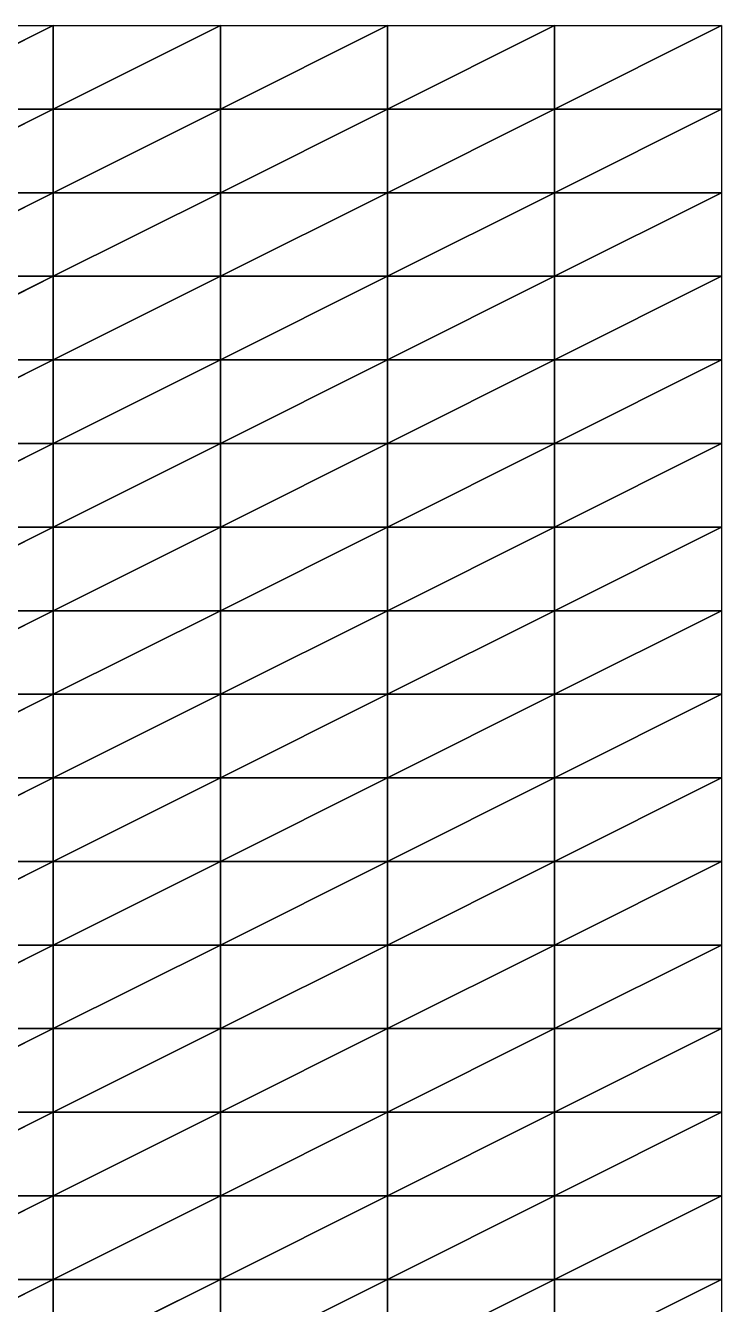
# Model space of a CAD drawing. Header units: metres. Extents: x -2000 to 14750, y -2250 to 1500.
# Drawn here: x 13708 to 14750, y -413 to 1500 of the extents above; entities that cross this region are included whole.
import ezdxf

# ---------------------------------------------------------------- set-up
doc = ezdxf.new("R2010")
doc.units = ezdxf.units.M

msp = doc.modelspace()

# ---------------------------------------------------------------- linework, layer by layer
for p, q in [((13750, 1500, -6498.782), (13500, 1375, -6507.4937)), ((13500, 1500, -6504.074), (13750, 1500, -6498.782)), ((13500, 1375, -6507.4937), (13750, 1500, -6498.782)), ((14000, 1500, -6498.288), (13750, 1375, -6491.1743)), ((13750, 1375, -6491.1743), (13750, 1500, -6498.782)), ((13750, 1500, -6498.782), (14000, 1500, -6498.288)), ((13750, 1375, -6491.1743), (14000, 1500, -6498.288)), ((13750, 1500, -6498.782), (13750, 1375, -6491.1743)), ((14250, 1500, -6501.529), (14000, 1375, -6506.8022)), ((14000, 1375, -6506.8022), (14000, 1500, -6498.288)), ((14000, 1500, -6498.288), (14250, 1500, -6501.529)), ((14000, 1375, -6506.8022), (14250, 1500, -6501.529)), ((14000, 1500, -6498.288), (14000, 1375, -6506.8022)), ((14500, 1500, -6433.5786), (14250, 1375, -6496.283)), ((14250, 1375, -6496.283), (14250, 1500, -6501.529)), ((14250, 1500, -6501.529), (14500, 1500, -6433.5786)), ((14250, 1375, -6496.283), (14500, 1500, -6433.5786)), ((14250, 1500, -6501.529), (14250, 1375, -6496.283)), ((14750, 1500, -6456.1187), (14500, 1375, -6423.1553)), ((14500, 1375, -6423.1553), (14500, 1500, -6433.5786)), ((14500, 1500, -6433.5786), (14750, 1500, -6456.1187)), ((14500, 1375, -6423.1553), (14750, 1500, -6456.1187)), ((14500, 1500, -6433.5786), (14500, 1375, -6423.1553)), ((14750, 1500, -6456.1187), (14750, 1375, -6472.1084)), ((13750, 1375, -6491.1743), (13500, 1375, -6507.4937)), ((13750, 1375, -6491.1743), (13500, 1250, -6512.1123)), ((13500, 1375, -6507.4937), (13750, 1375, -6491.1743)), ((13500, 1250, -6512.1123), (13750, 1375, -6491.1743)), ((14000, 1375, -6506.8022), (13750, 1375, -6491.1743)), ((14000, 1375, -6506.8022), (13750, 1250, -6487.187)), ((13750, 1250, -6487.187), (13750, 1375, -6491.1743)), ((13750, 1375, -6491.1743), (14000, 1375, -6506.8022)), ((13750, 1250, -6487.187), (14000, 1375, -6506.8022)), ((13750, 1375, -6491.1743), (13750, 1250, -6487.187)), ((14250, 1375, -6496.283), (14000, 1375, -6506.8022)), ((14250, 1375, -6496.283), (14000, 1250, -6516.9004)), ((14000, 1250, -6516.9004), (14000, 1375, -6506.8022)), ((14000, 1375, -6506.8022), (14250, 1375, -6496.283)), ((14000, 1250, -6516.9004), (14250, 1375, -6496.283)), ((14000, 1375, -6506.8022), (14000, 1250, -6516.9004)), ((14500, 1375, -6423.1553), (14250, 1375, -6496.283)), ((14500, 1375, -6423.1553), (14250, 1250, -6490.2495)), ((14250, 1250, -6490.2495), (14250, 1375, -6496.283)), ((14250, 1375, -6496.283), (14500, 1375, -6423.1553)), ((14250, 1250, -6490.2495), (14500, 1375, -6423.1553)), ((14250, 1375, -6496.283), (14250, 1250, -6490.2495)), ((14750, 1375, -6472.1084), (14500, 1375, -6423.1553)), ((14750, 1375, -6472.1084), (14500, 1250, -6419.2734)), ((14500, 1250, -6419.2734), (14500, 1375, -6423.1553)), ((14500, 1375, -6423.1553), (14750, 1375, -6472.1084)), ((14500, 1250, -6419.2734), (14750, 1375, -6472.1084)), ((14500, 1375, -6423.1553), (14500, 1250, -6419.2734)), ((14750, 1375, -6472.1084), (14750, 1250, -6488.6885)), ((13750, 1250, -6487.187), (13500, 1250, -6512.1123)), ((13750, 1250, -6487.187), (13500, 1125, -6510.144)), ((13500, 1250, -6512.1123), (13750, 1250, -6487.187)), ((13500, 1125, -6510.144), (13750, 1250, -6487.187)), ((14000, 1250, -6516.9004), (13750, 1250, -6487.187)), ((14000, 1250, -6516.9004), (13750, 1125, -6493.834)), ((13750, 1125, -6493.834), (13750, 1250, -6487.187)), ((13750, 1250, -6487.187), (14000, 1250, -6516.9004)), ((13750, 1125, -6493.834), (14000, 1250, -6516.9004)), ((13750, 1250, -6487.187), (13750, 1125, -6493.834)), ((14250, 1250, -6490.2495), (14000, 1250, -6516.9004)), ((14250, 1250, -6490.2495), (14000, 1125, -6517.885)), ((14000, 1125, -6517.885), (14000, 1250, -6516.9004)), ((14000, 1250, -6516.9004), (14250, 1250, -6490.2495)), ((14000, 1125, -6517.885), (14250, 1250, -6490.2495)), ((14000, 1250, -6516.9004), (14000, 1125, -6517.885)), ((14500, 1250, -6419.2734), (14250, 1250, -6490.2495)), ((14500, 1250, -6419.2734), (14250, 1125, -6483.31)), ((14250, 1125, -6483.31), (14250, 1250, -6490.2495)), ((14250, 1250, -6490.2495), (14500, 1250, -6419.2734)), ((14250, 1125, -6483.31), (14500, 1250, -6419.2734)), ((14250, 1250, -6490.2495), (14250, 1125, -6483.31)), ((14750, 1250, -6488.6885), (14500, 1250, -6419.2734)), ((14750, 1250, -6488.6885), (14500, 1125, -6429.001)), ((14500, 1125, -6429.001), (14500, 1250, -6419.2734)), ((14500, 1250, -6419.2734), (14750, 1250, -6488.6885)), ((14500, 1125, -6429.001), (14750, 1250, -6488.6885)), ((14500, 1250, -6419.2734), (14500, 1125, -6429.001)), ((14750, 1250, -6488.6885), (14750, 1125, -6498.128)), ((13750, 1125, -6493.834), (13500, 1125, -6510.144)), ((13750, 1125, -6493.834), (13500, 1000, -6501.126)), ((13500, 1125, -6510.144), (13750, 1125, -6493.834)), ((13500, 1000, -6501.126), (13750, 1125, -6493.834)), ((14000, 1125, -6517.885), (13750, 1125, -6493.834)), ((14000, 1125, -6517.885), (13750, 1000, -6500.137)), ((13750, 1000, -6500.137), (13750, 1125, -6493.834)), ((13750, 1125, -6493.834), (14000, 1125, -6517.885)), ((13750, 1000, -6500.137), (14000, 1125, -6517.885)), ((13750, 1125, -6493.834), (13750, 1000, -6500.137)), ((14250, 1125, -6483.31), (14000, 1125, -6517.885)), ((14250, 1125, -6483.31), (14000, 1000, -6515.701)), ((14000, 1000, -6515.701), (14000, 1125, -6517.885)), ((14000, 1125, -6517.885), (14250, 1125, -6483.31)), ((14000, 1000, -6515.701), (14250, 1125, -6483.31)), ((14000, 1125, -6517.885), (14000, 1000, -6515.701)), ((14500, 1125, -6429.001), (14250, 1125, -6483.31)), ((14500, 1125, -6429.001), (14250, 1000, -6483.8135)), ((14250, 1000, -6483.8135), (14250, 1125, -6483.31)), ((14250, 1125, -6483.31), (14500, 1125, -6429.001)), ((14250, 1000, -6483.8135), (14500, 1125, -6429.001)), ((14250, 1125, -6483.31), (14250, 1000, -6483.8135)), ((14750, 1125, -6498.128), (14500, 1125, -6429.001)), ((14750, 1125, -6498.128), (14500, 1000, -6451.6875)), ((14500, 1000, -6451.6875), (14500, 1125, -6429.001)), ((14500, 1125, -6429.001), (14750, 1125, -6498.128)), ((14500, 1000, -6451.6875), (14750, 1125, -6498.128)), ((14500, 1125, -6429.001), (14500, 1000, -6451.6875)), ((14750, 1125, -6498.128), (14750, 1000, -6513.193)), ((13750, 1000, -6500.137), (13500, 1000, -6501.126)), ((13750, 1000, -6500.137), (13500, 875, -6492.2407)), ((13500, 1000, -6501.126), (13750, 1000, -6500.137)), ((13500, 875, -6492.2407), (13750, 1000, -6500.137)), ((14000, 1000, -6515.701), (13750, 1000, -6500.137)), ((14000, 1000, -6515.701), (13750, 875, -6501.1123)), ((13750, 875, -6501.1123), (13750, 1000, -6500.137)), ((13750, 1000, -6500.137), (14000, 1000, -6515.701)), ((13750, 875, -6501.1123), (14000, 1000, -6515.701)), ((13750, 1000, -6500.137), (13750, 875, -6501.1123)), ((14250, 1000, -6483.8135), (14000, 1000, -6515.701)), ((14250, 1000, -6483.8135), (14000, 875, -6503.2134)), ((14000, 875, -6503.2134), (14000, 1000, -6515.701)), ((14000, 1000, -6515.701), (14250, 1000, -6483.8135)), ((14000, 875, -6503.2134), (14250, 1000, -6483.8135)), ((14000, 1000, -6515.701), (14000, 875, -6503.2134)), ((14500, 1000, -6451.6875), (14250, 1000, -6483.8135)), ((14500, 1000, -6451.6875), (14250, 875, -6490.492)), ((14250, 875, -6490.492), (14250, 1000, -6483.8135)), ((14250, 1000, -6483.8135), (14500, 1000, -6451.6875)), ((14250, 875, -6490.492), (14500, 1000, -6451.6875)), ((14250, 1000, -6483.8135), (14250, 875, -6490.492)), ((14750, 1000, -6513.193), (14500, 1000, -6451.6875)), ((14750, 1000, -6513.193), (14500, 875, -6482.0557)), ((14500, 875, -6482.0557), (14500, 1000, -6451.6875)), ((14500, 1000, -6451.6875), (14750, 1000, -6513.193)), ((14500, 875, -6482.0557), (14750, 1000, -6513.193)), ((14500, 1000, -6451.6875), (14500, 875, -6482.0557)), ((14750, 1000, -6513.193), (14750, 875, -6525.305)), ((13750, 875, -6501.1123), (13500, 875, -6492.2407)), ((13750, 875, -6501.1123), (13500, 750, -6489.9155)), ((13500, 875, -6492.2407), (13750, 875, -6501.1123)), ((13500, 750, -6489.9155), (13750, 875, -6501.1123)), ((14000, 875, -6503.2134), (13750, 875, -6501.1123)), ((14000, 875, -6503.2134), (13750, 750, -6503.342)), ((13750, 750, -6503.342), (13750, 875, -6501.1123)), ((13750, 875, -6501.1123), (14000, 875, -6503.2134)), ((13750, 750, -6503.342), (14000, 875, -6503.2134)), ((13750, 875, -6501.1123), (13750, 750, -6503.342)), ((14250, 875, -6490.492), (14000, 875, -6503.2134)), ((14250, 875, -6490.492), (14000, 750, -6492.868)), ((14000, 750, -6492.868), (14000, 875, -6503.2134)), ((14000, 875, -6503.2134), (14250, 875, -6490.492)), ((14000, 750, -6492.868), (14250, 875, -6490.492)), ((14000, 875, -6503.2134), (14000, 750, -6492.868)), ((14500, 875, -6482.0557), (14250, 875, -6490.492)), ((14500, 875, -6482.0557), (14250, 750, -6500.385)), ((14250, 750, -6500.385), (14250, 875, -6490.492)), ((14250, 875, -6490.492), (14500, 875, -6482.0557)), ((14250, 750, -6500.385), (14500, 875, -6482.0557)), ((14250, 875, -6490.492), (14250, 750, -6500.385)), ((14750, 875, -6525.305), (14500, 875, -6482.0557)), ((14750, 875, -6525.305), (14500, 750, -6513.6963)), ((14500, 750, -6513.6963), (14500, 875, -6482.0557)), ((14500, 875, -6482.0557), (14750, 875, -6525.305)), ((14500, 750, -6513.6963), (14750, 875, -6525.305)), ((14500, 875, -6482.0557), (14500, 750, -6513.6963)), ((14750, 875, -6525.305), (14750, 750, -6542.5215)), ((13750, 750, -6503.342), (13500, 750, -6489.9155)), ((13750, 750, -6503.342), (13500, 625, -6489.5903)), ((13500, 750, -6489.9155), (13750, 750, -6503.342)), ((13500, 625, -6489.5903), (13750, 750, -6503.342)), ((14000, 750, -6492.868), (13750, 750, -6503.342)), ((14000, 750, -6492.868), (13750, 625, -6506.6465)), ((13750, 625, -6506.6465), (13750, 750, -6503.342)), ((13750, 750, -6503.342), (14000, 750, -6492.868)), ((13750, 625, -6506.6465), (14000, 750, -6492.868)), ((13750, 750, -6503.342), (13750, 625, -6506.6465)), ((14250, 750, -6500.385), (14000, 750, -6492.868)), ((14250, 750, -6500.385), (14000, 625, -6491.1743)), ((14000, 625, -6491.1743), (14000, 750, -6492.868)), ((14000, 750, -6492.868), (14250, 750, -6500.385)), ((14000, 625, -6491.1743), (14250, 750, -6500.385)), ((14000, 750, -6492.868), (14000, 625, -6491.1743)), ((14500, 750, -6513.6963), (14250, 750, -6500.385)), ((14500, 750, -6513.6963), (14250, 625, -6503.8633)), ((14250, 625, -6503.8633), (14250, 750, -6500.385)), ((14250, 750, -6500.385), (14500, 750, -6513.6963)), ((14250, 625, -6503.8633), (14500, 750, -6513.6963)), ((14250, 750, -6500.385), (14250, 625, -6503.8633)), ((14750, 750, -6542.5215), (14500, 750, -6513.6963)), ((14750, 750, -6542.5215), (14500, 625, -6549.095)), ((14500, 625, -6549.095), (14500, 750, -6513.6963)), ((14500, 750, -6513.6963), (14750, 750, -6542.5215)), ((14500, 625, -6549.095), (14750, 750, -6542.5215)), ((14500, 750, -6513.6963), (14500, 625, -6549.095)), ((14750, 750, -6542.5215), (14750, 625, -6555.0234)), ((13750, 625, -6506.6465), (13500, 625, -6489.5903)), ((13750, 625, -6506.6465), (13500, 500, -6493.637)), ((13500, 625, -6489.5903), (13750, 625, -6506.6465)), ((13500, 500, -6493.637), (13750, 625, -6506.6465)), ((14000, 625, -6491.1743), (13750, 625, -6506.6465)), ((14000, 625, -6491.1743), (13750, 500, -6506.4087)), ((13750, 500, -6506.4087), (13750, 625, -6506.6465)), ((13750, 625, -6506.6465), (14000, 625, -6491.1743)), ((13750, 500, -6506.4087), (14000, 625, -6491.1743)), ((13750, 625, -6506.6465), (13750, 500, -6506.4087)), ((14250, 625, -6503.8633), (14000, 625, -6491.1743)), ((14250, 625, -6503.8633), (14000, 500, -6491.0234)), ((14000, 500, -6491.0234), (14000, 625, -6491.1743)), ((14000, 625, -6491.1743), (14250, 625, -6503.8633)), ((14000, 500, -6491.0234), (14250, 625, -6503.8633)), ((14000, 625, -6491.1743), (14000, 500, -6491.0234)), ((14500, 625, -6549.095), (14250, 625, -6503.8633)), ((14500, 625, -6549.095), (14250, 500, -6504.999)), ((14250, 500, -6504.999), (14250, 625, -6503.8633)), ((14250, 625, -6503.8633), (14500, 625, -6549.095)), ((14250, 500, -6504.999), (14500, 625, -6549.095)), ((14250, 625, -6503.8633), (14250, 500, -6504.999)), ((14750, 625, -6555.0234), (14500, 625, -6549.095)), ((14750, 625, -6555.0234), (14500, 500, -6574.9453)), ((14500, 500, -6574.9453), (14500, 625, -6549.095)), ((14500, 625, -6549.095), (14750, 625, -6555.0234)), ((14500, 500, -6574.9453), (14750, 625, -6555.0234)), ((14500, 625, -6549.095), (14500, 500, -6574.9453)), ((14750, 625, -6555.0234), (14750, 500, -6564.517)), ((13750, 500, -6506.4087), (13500, 500, -6493.637)), ((13750, 500, -6506.4087), (13500, 375, -6494.534)), ((13500, 500, -6493.637), (13750, 500, -6506.4087)), ((13500, 375, -6494.534), (13750, 500, -6506.4087)), ((14000, 500, -6491.0234), (13750, 500, -6506.4087)), ((14000, 500, -6491.0234), (13750, 375, -6511.6777)), ((13750, 375, -6511.6777), (13750, 500, -6506.4087)), ((13750, 500, -6506.4087), (14000, 500, -6491.0234)), ((13750, 375, -6511.6777), (14000, 500, -6491.0234)), ((13750, 500, -6506.4087), (13750, 375, -6511.6777)), ((14250, 500, -6504.999), (14000, 500, -6491.0234)), ((14250, 500, -6504.999), (14000, 375, -6496.205)), ((14000, 375, -6496.205), (14000, 500, -6491.0234)), ((14000, 500, -6491.0234), (14250, 500, -6504.999)), ((14000, 375, -6496.205), (14250, 500, -6504.999)), ((14000, 500, -6491.0234), (14000, 375, -6496.205)), ((14500, 500, -6574.9453), (14250, 500, -6504.999)), ((14500, 500, -6574.9453), (14250, 375, -6503.996)), ((14250, 375, -6503.996), (14250, 500, -6504.999)), ((14250, 500, -6504.999), (14500, 500, -6574.9453)), ((14250, 375, -6503.996), (14500, 500, -6574.9453)), ((14250, 500, -6504.999), (14250, 375, -6503.996)), ((14750, 500, -6564.517), (14500, 500, -6574.9453)), ((14750, 500, -6564.517), (14500, 375, -6581.596)), ((14500, 375, -6581.596), (14500, 500, -6574.9453)), ((14500, 500, -6574.9453), (14750, 500, -6564.517)), ((14500, 375, -6581.596), (14750, 500, -6564.517)), ((14500, 500, -6574.9453), (14500, 375, -6581.596)), ((14750, 500, -6564.517), (14750, 375, -6567.6436)), ((13750, 375, -6511.6777), (13500, 375, -6494.534)), ((13750, 375, -6511.6777), (13500, 250, -6499.1396)), ((13500, 375, -6494.534), (13750, 375, -6511.6777)), ((13500, 250, -6499.1396), (13750, 375, -6511.6777)), ((14000, 375, -6496.205), (13750, 375, -6511.6777)), ((14000, 375, -6496.205), (13750, 250, -6517.3857)), ((13750, 250, -6517.3857), (13750, 375, -6511.6777)), ((13750, 375, -6511.6777), (14000, 375, -6496.205)), ((13750, 250, -6517.3857), (14000, 375, -6496.205)), ((13750, 375, -6511.6777), (13750, 250, -6517.3857)), ((14250, 375, -6503.996), (14000, 375, -6496.205)), ((14250, 375, -6503.996), (14000, 250, -6501.7764)), ((14000, 250, -6501.7764), (14000, 375, -6496.205)), ((14000, 375, -6496.205), (14250, 375, -6503.996)), ((14000, 250, -6501.7764), (14250, 375, -6503.996)), ((14000, 375, -6496.205), (14000, 250, -6501.7764)), ((14500, 375, -6581.596), (14250, 375, -6503.996)), ((14500, 375, -6581.596), (14250, 250, -6503.241)), ((14250, 250, -6503.241), (14250, 375, -6503.996)), ((14250, 375, -6503.996), (14500, 375, -6581.596)), ((14250, 250, -6503.241), (14500, 375, -6581.596)), ((14250, 375, -6503.996), (14250, 250, -6503.241)), ((14750, 375, -6567.6436), (14500, 375, -6581.596)), ((14750, 375, -6567.6436), (14500, 250, -6581.601)), ((14500, 250, -6581.601), (14500, 375, -6581.596)), ((14500, 375, -6581.596), (14750, 375, -6567.6436)), ((14500, 250, -6581.601), (14750, 375, -6567.6436)), ((14500, 375, -6581.596), (14500, 250, -6581.601)), ((14750, 375, -6567.6436), (14750, 250, -6576.6343)), ((13750, 250, -6517.3857), (13500, 250, -6499.1396)), ((13750, 250, -6517.3857), (13500, 125, -6503.163)), ((13500, 250, -6499.1396), (13750, 250, -6517.3857)), ((13500, 125, -6503.163), (13750, 250, -6517.3857)), ((14000, 250, -6501.7764), (13750, 250, -6517.3857)), ((14000, 250, -6501.7764), (13750, 125, -6521.1396)), ((13750, 125, -6521.1396), (13750, 250, -6517.3857)), ((13750, 250, -6517.3857), (14000, 250, -6501.7764)), ((13750, 125, -6521.1396), (14000, 250, -6501.7764)), ((13750, 250, -6517.3857), (13750, 125, -6521.1396)), ((14250, 250, -6503.241), (14000, 250, -6501.7764)), ((14250, 250, -6503.241), (14000, 125, -6497.2075)), ((14000, 125, -6497.2075), (14000, 250, -6501.7764)), ((14000, 250, -6501.7764), (14250, 250, -6503.241)), ((14000, 125, -6497.2075), (14250, 250, -6503.241)), ((14000, 250, -6501.7764), (14000, 125, -6497.2075)), ((14500, 250, -6581.601), (14250, 250, -6503.241)), ((14500, 250, -6581.601), (14250, 125, -6505.658)), ((14250, 125, -6505.658), (14250, 250, -6503.241)), ((14250, 250, -6503.241), (14500, 250, -6581.601)), ((14250, 125, -6505.658), (14500, 250, -6581.601)), ((14250, 250, -6503.241), (14250, 125, -6505.658)), ((14750, 250, -6576.6343), (14500, 250, -6581.601)), ((14750, 250, -6576.6343), (14500, 125, -6579.2114)), ((14500, 125, -6579.2114), (14500, 250, -6581.601)), ((14500, 250, -6581.601), (14750, 250, -6576.6343)), ((14500, 125, -6579.2114), (14750, 250, -6576.6343)), ((14500, 250, -6581.601), (14500, 125, -6579.2114)), ((14750, 250, -6576.6343), (14750, 125, -6578.2134)), ((13750, 125, -6521.1396), (13500, 125, -6503.163)), ((13750, 125, -6521.1396), (13500, 0, -6502.188)), ((13500, 125, -6503.163), (13750, 125, -6521.1396)), ((13500, 0, -6502.188), (13750, 125, -6521.1396)), ((14000, 125, -6497.2075), (13750, 125, -6521.1396)), ((14000, 125, -6497.2075), (13750, 0, -6521.304)), ((13750, 0, -6521.304), (13750, 125, -6521.1396)), ((13750, 125, -6521.1396), (14000, 125, -6497.2075)), ((13750, 0, -6521.304), (14000, 125, -6497.2075)), ((13750, 125, -6521.1396), (13750, 0, -6521.304)), ((14250, 125, -6505.658), (14000, 125, -6497.2075)), ((14250, 125, -6505.658), (14000, 0, -6491.5083)), ((14000, 0, -6491.5083), (14000, 125, -6497.2075)), ((14000, 125, -6497.2075), (14250, 125, -6505.658)), ((14000, 0, -6491.5083), (14250, 125, -6505.658)), ((14000, 125, -6497.2075), (14000, 0, -6491.5083)), ((14500, 125, -6579.2114), (14250, 125, -6505.658)), ((14500, 125, -6579.2114), (14250, 0, -6503.4927)), ((14250, 0, -6503.4927), (14250, 125, -6505.658)), ((14250, 125, -6505.658), (14500, 125, -6579.2114)), ((14250, 0, -6503.4927), (14500, 125, -6579.2114)), ((14250, 125, -6505.658), (14250, 0, -6503.4927)), ((14750, 125, -6578.2134), (14500, 125, -6579.2114)), ((14750, 125, -6578.2134), (14500, 0, -6568.944)), ((14500, 0, -6568.944), (14500, 125, -6579.2114)), ((14500, 125, -6579.2114), (14750, 125, -6578.2134)), ((14500, 0, -6568.944), (14750, 125, -6578.2134)), ((14500, 125, -6579.2114), (14500, 0, -6568.944)), ((14750, 125, -6578.2134), (14750, 0, -6574.977)), ((13750, 0, -6521.304), (13500, 0, -6502.188)), ((13750, 0, -6521.304), (13500, -125, -6501.6206)), ((13500, 0, -6502.188), (13750, 0, -6521.304)), ((13500, -125, -6501.6206), (13750, 0, -6521.304)), ((14000, 0, -6491.5083), (13750, 0, -6521.304)), ((14000, 0, -6491.5083), (13750, -125, -6514.323)), ((13750, -125, -6514.323), (13750, 0, -6521.304)), ((13750, 0, -6521.304), (14000, 0, -6491.5083)), ((13750, -125, -6514.323), (14000, 0, -6491.5083)), ((13750, 0, -6521.304), (13750, -125, -6514.323)), ((14250, 0, -6503.4927), (14000, 0, -6491.5083)), ((14250, 0, -6503.4927), (14000, -125, -6493.216)), ((14000, -125, -6493.216), (14000, 0, -6491.5083)), ((14000, 0, -6491.5083), (14250, 0, -6503.4927)), ((14000, -125, -6493.216), (14250, 0, -6503.4927)), ((14000, 0, -6491.5083), (14000, -125, -6493.216)), ((14500, 0, -6568.944), (14250, 0, -6503.4927)), ((14500, 0, -6568.944), (14250, -125, -6496.6265)), ((14250, -125, -6496.6265), (14250, 0, -6503.4927)), ((14250, 0, -6503.4927), (14500, 0, -6568.944)), ((14250, -125, -6496.6265), (14500, 0, -6568.944)), ((14250, 0, -6503.4927), (14250, -125, -6496.6265)), ((14750, 0, -6574.977), (14500, 0, -6568.944)), ((14750, 0, -6574.977), (14500, -125, -6547.278)), ((14500, -125, -6547.278), (14500, 0, -6568.944)), ((14500, 0, -6568.944), (14750, 0, -6574.977)), ((14500, -125, -6547.278), (14750, 0, -6574.977)), ((14500, 0, -6568.944), (14500, -125, -6547.278)), ((14750, 0, -6574.977), (14750, -125, -6568.2114)), ((13750, -125, -6514.323), (13500, -125, -6501.6206)), ((13750, -125, -6514.323), (13500, -250, -6505.1543)), ((13500, -125, -6501.6206), (13750, -125, -6514.323)), ((13500, -250, -6505.1543), (13750, -125, -6514.323)), ((14000, -125, -6493.216), (13750, -125, -6514.323)), ((14000, -125, -6493.216), (13750, -250, -6509.869)), ((13750, -250, -6509.869), (13750, -125, -6514.323)), ((13750, -125, -6514.323), (14000, -125, -6493.216)), ((13750, -250, -6509.869), (14000, -125, -6493.216)), ((13750, -125, -6514.323), (13750, -250, -6509.869)), ((14250, -125, -6496.6265), (14000, -125, -6493.216)), ((14250, -125, -6496.6265), (14000, -250, -6499.5376)), ((14000, -250, -6499.5376), (14000, -125, -6493.216)), ((14000, -125, -6493.216), (14250, -125, -6496.6265)), ((14000, -250, -6499.5376), (14250, -125, -6496.6265)), ((14000, -125, -6493.216), (14000, -250, -6499.5376)), ((14500, -125, -6547.278), (14250, -125, -6496.6265)), ((14500, -125, -6547.278), (14250, -250, -6487.8965)), ((14250, -250, -6487.8965), (14250, -125, -6496.6265)), ((14250, -125, -6496.6265), (14500, -125, -6547.278)), ((14250, -250, -6487.8965), (14500, -125, -6547.278)), ((14250, -125, -6496.6265), (14250, -250, -6487.8965)), ((14750, -125, -6568.2114), (14500, -125, -6547.278)), ((14750, -125, -6568.2114), (14500, -250, -6517.729)), ((14500, -250, -6517.729), (14500, -125, -6547.278)), ((14500, -125, -6547.278), (14750, -125, -6568.2114)), ((14500, -250, -6517.729), (14750, -125, -6568.2114)), ((14500, -125, -6547.278), (14500, -250, -6517.729)), ((14750, -125, -6568.2114), (14750, -250, -6562.668)), ((13750, -250, -6509.869), (13500, -250, -6505.1543)), ((13750, -250, -6509.869), (13500, -375, -6511.7144)), ((13500, -250, -6505.1543), (13750, -250, -6509.869)), ((13500, -375, -6511.7144), (13750, -250, -6509.869)), ((14000, -250, -6499.5376), (13750, -250, -6509.869)), ((14000, -250, -6499.5376), (13750, -375, -6496.9194)), ((13750, -375, -6496.9194), (13750, -250, -6509.869)), ((13750, -250, -6509.869), (14000, -250, -6499.5376)), ((13750, -375, -6496.9194), (14000, -250, -6499.5376)), ((13750, -250, -6509.869), (13750, -375, -6496.9194)), ((14250, -250, -6487.8965), (14000, -250, -6499.5376)), ((14250, -250, -6487.8965), (14000, -375, -6508.83)), ((14000, -375, -6508.83), (14000, -250, -6499.5376)), ((14000, -250, -6499.5376), (14250, -250, -6487.8965)), ((14000, -375, -6508.83), (14250, -250, -6487.8965)), ((14000, -250, -6499.5376), (14000, -375, -6508.83)), ((14500, -250, -6517.729), (14250, -250, -6487.8965)), ((14500, -250, -6517.729), (14250, -375, -6485.8916)), ((14250, -375, -6485.8916), (14250, -250, -6487.8965)), ((14250, -250, -6487.8965), (14500, -250, -6517.729)), ((14250, -375, -6485.8916), (14500, -250, -6517.729)), ((14250, -250, -6487.8965), (14250, -375, -6485.8916)), ((14750, -250, -6562.668), (14500, -250, -6517.729)), ((14750, -250, -6562.668), (14500, -375, -6484.184)), ((14500, -375, -6484.184), (14500, -250, -6517.729)), ((14500, -250, -6517.729), (14750, -250, -6562.668)), ((14500, -375, -6484.184), (14750, -250, -6562.668)), ((14500, -250, -6517.729), (14500, -375, -6484.184)), ((14750, -250, -6562.668), (14750, -375, -6561.226)), ((13750, -375, -6496.9194), (13500, -375, -6511.7144)), ((13750, -375, -6496.9194), (13500, -500, -6512.95)), ((13500, -375, -6511.7144), (13750, -375, -6496.9194)), ((13500, -500, -6512.95), (13750, -375, -6496.9194)), ((14000, -375, -6508.83), (13750, -375, -6496.9194)), ((14000, -375, -6508.83), (13750, -500, -6492.9873)), ((13750, -500, -6492.9873), (13750, -375, -6496.9194)), ((13750, -375, -6496.9194), (14000, -375, -6508.83)), ((13750, -500, -6492.9873), (14000, -375, -6508.83)), ((13750, -375, -6496.9194), (13750, -500, -6492.9873)), ((14250, -375, -6485.8916), (14000, -375, -6508.83)), ((14250, -375, -6485.8916), (14000, -500, -6519.002)), ((14000, -500, -6519.002), (14000, -375, -6508.83)), ((14000, -375, -6508.83), (14250, -375, -6485.8916)), ((14000, -500, -6519.002), (14250, -375, -6485.8916)), ((14000, -375, -6508.83), (14000, -500, -6519.002)), ((14500, -375, -6484.184), (14250, -375, -6485.8916)), ((14500, -375, -6484.184), (14250, -500, -6490.7944)), ((14250, -500, -6490.7944), (14250, -375, -6485.8916)), ((14250, -375, -6485.8916), (14500, -375, -6484.184)), ((14250, -500, -6490.7944), (14500, -375, -6484.184)), ((14250, -375, -6485.8916), (14250, -500, -6490.7944)), ((14750, -375, -6561.226), (14500, -375, -6484.184)), ((14750, -375, -6561.226), (14500, -500, -6453.1206)), ((14500, -500, -6453.1206), (14500, -375, -6484.184)), ((14500, -375, -6484.184), (14750, -375, -6561.226)), ((14500, -500, -6453.1206), (14750, -375, -6561.226)), ((14500, -375, -6484.184), (14500, -500, -6453.1206)), ((14750, -375, -6561.226), (14750, -500, -6562.4253))]:
    msp.add_line(p, q)
for points in [[(13750, 1500, -6498.782), (13500, 1375, -6507.4937), (13500, 1500, -6504.074), (13500, 1500.0001, -6504.074)], [(13500, 1375, -6507.4937), (13750, 1500, -6498.782), (13750, 1375, -6491.1743), (13750, 1375.0001, -6491.1743)], [(14000, 1500, -6498.288), (13750, 1375, -6491.1743), (13750, 1500, -6498.782), (13750, 1500.0001, -6498.782)], [(13750, 1375, -6491.1743), (14000, 1500, -6498.288), (14000, 1375, -6506.8022), (14000, 1375.0001, -6506.8022)], [(14250, 1500, -6501.529), (14000, 1375, -6506.8022), (14000, 1500, -6498.288), (14000, 1500.0001, -6498.288)], [(14000, 1375, -6506.8022), (14250, 1500, -6501.529), (14250, 1375, -6496.283), (14250, 1375.0001, -6496.283)], [(14500, 1500, -6433.5786), (14250, 1375, -6496.283), (14250, 1500, -6501.529), (14250, 1500.0001, -6501.529)], [(14250, 1375, -6496.283), (14500, 1500, -6433.5786), (14500, 1375, -6423.1553), (14500, 1375.0001, -6423.1553)], [(14750, 1500, -6456.1187), (14500, 1375, -6423.1553), (14500, 1500, -6433.5786), (14500, 1500.0001, -6433.5786)], [(14500, 1375, -6423.1553), (14750, 1500, -6456.1187), (14750, 1375, -6472.1084), (14750, 1375.0001, -6472.1084)], [(13750, 1375, -6491.1743), (13500, 1250, -6512.1123), (13500, 1375, -6507.4937), (13500, 1375.0001, -6507.4937)], [(13500, 1250, -6512.1123), (13750, 1375, -6491.1743), (13750, 1250, -6487.187), (13750, 1250.0001, -6487.187)], [(14000, 1375, -6506.8022), (13750, 1250, -6487.187), (13750, 1375, -6491.1743), (13750, 1375.0001, -6491.1743)], [(13750, 1250, -6487.187), (14000, 1375, -6506.8022), (14000, 1250, -6516.9004), (14000, 1250.0001, -6516.9004)], [(14250, 1375, -6496.283), (14000, 1250, -6516.9004), (14000, 1375, -6506.8022), (14000, 1375.0001, -6506.8022)], [(14000, 1250, -6516.9004), (14250, 1375, -6496.283), (14250, 1250, -6490.2495), (14250, 1250.0001, -6490.2495)], [(14500, 1375, -6423.1553), (14250, 1250, -6490.2495), (14250, 1375, -6496.283), (14250, 1375.0001, -6496.283)], [(14250, 1250, -6490.2495), (14500, 1375, -6423.1553), (14500, 1250, -6419.2734), (14500, 1250.0001, -6419.2734)], [(14750, 1375, -6472.1084), (14500, 1250, -6419.2734), (14500, 1375, -6423.1553), (14500, 1375.0001, -6423.1553)], [(14500, 1250, -6419.2734), (14750, 1375, -6472.1084), (14750, 1250, -6488.6885), (14750, 1250.0001, -6488.6885)], [(13750, 1250, -6487.187), (13500, 1125, -6510.144), (13500, 1250, -6512.1123), (13500, 1250.0001, -6512.1123)], [(13500, 1125, -6510.144), (13750, 1250, -6487.187), (13750, 1125, -6493.834), (13750, 1125.0001, -6493.834)], [(14000, 1250, -6516.9004), (13750, 1125, -6493.834), (13750, 1250, -6487.187), (13750, 1250.0001, -6487.187)], [(13750, 1125, -6493.834), (14000, 1250, -6516.9004), (14000, 1125, -6517.885), (14000, 1125.0001, -6517.885)], [(14250, 1250, -6490.2495), (14000, 1125, -6517.885), (14000, 1250, -6516.9004), (14000, 1250.0001, -6516.9004)], [(14000, 1125, -6517.885), (14250, 1250, -6490.2495), (14250, 1125, -6483.31), (14250, 1125.0001, -6483.31)], [(14500, 1250, -6419.2734), (14250, 1125, -6483.31), (14250, 1250, -6490.2495), (14250, 1250.0001, -6490.2495)], [(14250, 1125, -6483.31), (14500, 1250, -6419.2734), (14500, 1125, -6429.001), (14500, 1125.0001, -6429.001)], [(14750, 1250, -6488.6885), (14500, 1125, -6429.001), (14500, 1250, -6419.2734), (14500, 1250.0001, -6419.2734)], [(14500, 1125, -6429.001), (14750, 1250, -6488.6885), (14750, 1125, -6498.128), (14750, 1125.0001, -6498.128)], [(13750, 1125, -6493.834), (13500, 1000, -6501.126), (13500, 1125, -6510.144), (13500, 1125.0001, -6510.144)], [(13500, 1000, -6501.126), (13750, 1125, -6493.834), (13750, 1000, -6500.137), (13750, 1000.0001, -6500.137)], [(14000, 1125, -6517.885), (13750, 1000, -6500.137), (13750, 1125, -6493.834), (13750, 1125.0001, -6493.834)], [(13750, 1000, -6500.137), (14000, 1125, -6517.885), (14000, 1000, -6515.701), (14000, 1000.0001, -6515.701)], [(14250, 1125, -6483.31), (14000, 1000, -6515.701), (14000, 1125, -6517.885), (14000, 1125.0001, -6517.885)], [(14000, 1000, -6515.701), (14250, 1125, -6483.31), (14250, 1000, -6483.8135), (14250, 1000.0001, -6483.8135)], [(14500, 1125, -6429.001), (14250, 1000, -6483.8135), (14250, 1125, -6483.31), (14250, 1125.0001, -6483.31)], [(14250, 1000, -6483.8135), (14500, 1125, -6429.001), (14500, 1000, -6451.6875), (14500, 1000.0001, -6451.6875)], [(14750, 1125, -6498.128), (14500, 1000, -6451.6875), (14500, 1125, -6429.001), (14500, 1125.0001, -6429.001)], [(14500, 1000, -6451.6875), (14750, 1125, -6498.128), (14750, 1000, -6513.193), (14750, 1000.0001, -6513.193)], [(13750, 1000, -6500.137), (13500, 875, -6492.2407), (13500, 1000, -6501.126), (13500, 1000.0001, -6501.126)], [(13500, 875, -6492.2407), (13750, 1000, -6500.137), (13750, 875, -6501.1123), (13750, 875.0001, -6501.1123)], [(14000, 1000, -6515.701), (13750, 875, -6501.1123), (13750, 1000, -6500.137), (13750, 1000.0001, -6500.137)], [(13750, 875, -6501.1123), (14000, 1000, -6515.701), (14000, 875, -6503.2134), (14000, 875.0001, -6503.2134)], [(14250, 1000, -6483.8135), (14000, 875, -6503.2134), (14000, 1000, -6515.701), (14000, 1000.0001, -6515.701)], [(14000, 875, -6503.2134), (14250, 1000, -6483.8135), (14250, 875, -6490.492), (14250, 875.0001, -6490.492)], [(14500, 1000, -6451.6875), (14250, 875, -6490.492), (14250, 1000, -6483.8135), (14250, 1000.0001, -6483.8135)], [(14250, 875, -6490.492), (14500, 1000, -6451.6875), (14500, 875, -6482.0557), (14500, 875.0001, -6482.0557)], [(14750, 1000, -6513.193), (14500, 875, -6482.0557), (14500, 1000, -6451.6875), (14500, 1000.0001, -6451.6875)], [(14500, 875, -6482.0557), (14750, 1000, -6513.193), (14750, 875, -6525.305), (14750, 875.0001, -6525.305)], [(13750, 875, -6501.1123), (13500, 750, -6489.9155), (13500, 875, -6492.2407), (13500, 875.0001, -6492.2407)], [(13500, 750, -6489.9155), (13750, 875, -6501.1123), (13750, 750, -6503.342), (13750, 750.0001, -6503.342)], [(14000, 875, -6503.2134), (13750, 750, -6503.342), (13750, 875, -6501.1123), (13750, 875.0001, -6501.1123)], [(13750, 750, -6503.342), (14000, 875, -6503.2134), (14000, 750, -6492.868), (14000, 750.0001, -6492.868)], [(14250, 875, -6490.492), (14000, 750, -6492.868), (14000, 875, -6503.2134), (14000, 875.0001, -6503.2134)], [(14000, 750, -6492.868), (14250, 875, -6490.492), (14250, 750, -6500.385), (14250, 750.0001, -6500.385)], [(14500, 875, -6482.0557), (14250, 750, -6500.385), (14250, 875, -6490.492), (14250, 875.0001, -6490.492)], [(14250, 750, -6500.385), (14500, 875, -6482.0557), (14500, 750, -6513.6963), (14500, 750.0001, -6513.6963)], [(14750, 875, -6525.305), (14500, 750, -6513.6963), (14500, 875, -6482.0557), (14500, 875.0001, -6482.0557)], [(14500, 750, -6513.6963), (14750, 875, -6525.305), (14750, 750, -6542.5215), (14750, 750.0001, -6542.5215)], [(13750, 750, -6503.342), (13500, 625, -6489.5903), (13500, 750, -6489.9155), (13500, 750.0001, -6489.9155)], [(13500, 625, -6489.5903), (13750, 750, -6503.342), (13750, 625, -6506.6465), (13750, 625.0001, -6506.6465)], [(14000, 750, -6492.868), (13750, 625, -6506.6465), (13750, 750, -6503.342), (13750, 750.0001, -6503.342)], [(13750, 625, -6506.6465), (14000, 750, -6492.868), (14000, 625, -6491.1743), (14000, 625.0001, -6491.1743)], [(14250, 750, -6500.385), (14000, 625, -6491.1743), (14000, 750, -6492.868), (14000, 750.0001, -6492.868)], [(14000, 625, -6491.1743), (14250, 750, -6500.385), (14250, 625, -6503.8633), (14250, 625.0001, -6503.8633)], [(14500, 750, -6513.6963), (14250, 625, -6503.8633), (14250, 750, -6500.385), (14250, 750.0001, -6500.385)], [(14250, 625, -6503.8633), (14500, 750, -6513.6963), (14500, 625, -6549.095), (14500, 625.0001, -6549.095)], [(14750, 750, -6542.5215), (14500, 625, -6549.095), (14500, 750, -6513.6963), (14500, 750.0001, -6513.6963)], [(14500, 625, -6549.095), (14750, 750, -6542.5215), (14750, 625, -6555.0234), (14750, 625.0001, -6555.0234)], [(13750, 625, -6506.6465), (13500, 500, -6493.637), (13500, 625, -6489.5903), (13500, 625.0001, -6489.5903)], [(13500, 500, -6493.637), (13750, 625, -6506.6465), (13750, 500, -6506.4087), (13750, 500.0001, -6506.4087)], [(14000, 625, -6491.1743), (13750, 500, -6506.4087), (13750, 625, -6506.6465), (13750, 625.0001, -6506.6465)], [(13750, 500, -6506.4087), (14000, 625, -6491.1743), (14000, 500, -6491.0234), (14000, 500.0001, -6491.0234)], [(14250, 625, -6503.8633), (14000, 500, -6491.0234), (14000, 625, -6491.1743), (14000, 625.0001, -6491.1743)], [(14000, 500, -6491.0234), (14250, 625, -6503.8633), (14250, 500, -6504.999), (14250, 500.0001, -6504.999)], [(14500, 625, -6549.095), (14250, 500, -6504.999), (14250, 625, -6503.8633), (14250, 625.0001, -6503.8633)], [(14250, 500, -6504.999), (14500, 625, -6549.095), (14500, 500, -6574.9453), (14500, 500.0001, -6574.9453)], [(14750, 625, -6555.0234), (14500, 500, -6574.9453), (14500, 625, -6549.095), (14500, 625.0001, -6549.095)], [(14500, 500, -6574.9453), (14750, 625, -6555.0234), (14750, 500, -6564.517), (14750, 500.0001, -6564.517)], [(13750, 500, -6506.4087), (13500, 375, -6494.534), (13500, 500, -6493.637), (13500, 500.0001, -6493.637)], [(13500, 375, -6494.534), (13750, 500, -6506.4087), (13750, 375, -6511.6777), (13750, 375.0001, -6511.6777)], [(14000, 500, -6491.0234), (13750, 375, -6511.6777), (13750, 500, -6506.4087), (13750, 500.0001, -6506.4087)], [(13750, 375, -6511.6777), (14000, 500, -6491.0234), (14000, 375, -6496.205), (14000, 375.0001, -6496.205)], [(14250, 500, -6504.999), (14000, 375, -6496.205), (14000, 500, -6491.0234), (14000, 500.0001, -6491.0234)], [(14000, 375, -6496.205), (14250, 500, -6504.999), (14250, 375, -6503.996), (14250, 375.0001, -6503.996)], [(14500, 500, -6574.9453), (14250, 375, -6503.996), (14250, 500, -6504.999), (14250, 500.0001, -6504.999)], [(14250, 375, -6503.996), (14500, 500, -6574.9453), (14500, 375, -6581.596), (14500, 375.0001, -6581.596)], [(14750, 500, -6564.517), (14500, 375, -6581.596), (14500, 500, -6574.9453), (14500, 500.0001, -6574.9453)], [(14500, 375, -6581.596), (14750, 500, -6564.517), (14750, 375, -6567.6436), (14750, 375.0001, -6567.6436)], [(13750, 375, -6511.6777), (13500, 250, -6499.1396), (13500, 375, -6494.534), (13500, 375.0001, -6494.534)], [(13500, 250, -6499.1396), (13750, 375, -6511.6777), (13750, 250, -6517.3857), (13750, 250.0001, -6517.3857)], [(14000, 375, -6496.205), (13750, 250, -6517.3857), (13750, 375, -6511.6777), (13750, 375.0001, -6511.6777)], [(13750, 250, -6517.3857), (14000, 375, -6496.205), (14000, 250, -6501.7764), (14000, 250.0001, -6501.7764)], [(14250, 375, -6503.996), (14000, 250, -6501.7764), (14000, 375, -6496.205), (14000, 375.0001, -6496.205)], [(14000, 250, -6501.7764), (14250, 375, -6503.996), (14250, 250, -6503.241), (14250, 250.0001, -6503.241)], [(14500, 375, -6581.596), (14250, 250, -6503.241), (14250, 375, -6503.996), (14250, 375.0001, -6503.996)], [(14250, 250, -6503.241), (14500, 375, -6581.596), (14500, 250, -6581.601), (14500, 250.0001, -6581.601)], [(14750, 375, -6567.6436), (14500, 250, -6581.601), (14500, 375, -6581.596), (14500, 375.0001, -6581.596)], [(14500, 250, -6581.601), (14750, 375, -6567.6436), (14750, 250, -6576.6343), (14750, 250.0001, -6576.6343)], [(13750, 250, -6517.3857), (13500, 125, -6503.163), (13500, 250, -6499.1396), (13500, 250.0001, -6499.1396)], [(13500, 125, -6503.163), (13750, 250, -6517.3857), (13750, 125, -6521.1396), (13750, 125.0001, -6521.1396)], [(14000, 250, -6501.7764), (13750, 125, -6521.1396), (13750, 250, -6517.3857), (13750, 250.0001, -6517.3857)], [(13750, 125, -6521.1396), (14000, 250, -6501.7764), (14000, 125, -6497.2075), (14000, 125.0001, -6497.2075)], [(14250, 250, -6503.241), (14000, 125, -6497.2075), (14000, 250, -6501.7764), (14000, 250.0001, -6501.7764)], [(14000, 125, -6497.2075), (14250, 250, -6503.241), (14250, 125, -6505.658), (14250, 125.0001, -6505.658)], [(14500, 250, -6581.601), (14250, 125, -6505.658), (14250, 250, -6503.241), (14250, 250.0001, -6503.241)], [(14250, 125, -6505.658), (14500, 250, -6581.601), (14500, 125, -6579.2114), (14500, 125.0001, -6579.2114)], [(14750, 250, -6576.6343), (14500, 125, -6579.2114), (14500, 250, -6581.601), (14500, 250.0001, -6581.601)], [(14500, 125, -6579.2114), (14750, 250, -6576.6343), (14750, 125, -6578.2134), (14750, 125.0001, -6578.2134)], [(13750, 125, -6521.1396), (13500, 0, -6502.188), (13500, 125, -6503.163), (13500, 125.0001, -6503.163)], [(13500, 0, -6502.188), (13750, 125, -6521.1396), (13750, 0, -6521.304), (13750, 0.0001, -6521.304)], [(14000, 125, -6497.2075), (13750, 0, -6521.304), (13750, 125, -6521.1396), (13750, 125.0001, -6521.1396)], [(13750, 0, -6521.304), (14000, 125, -6497.2075), (14000, 0, -6491.5083), (14000, 0.0001, -6491.5083)], [(14250, 125, -6505.658), (14000, 0, -6491.5083), (14000, 125, -6497.2075), (14000, 125.0001, -6497.2075)], [(14000, 0, -6491.5083), (14250, 125, -6505.658), (14250, 0, -6503.4927), (14250, 0.0001, -6503.4927)], [(14500, 125, -6579.2114), (14250, 0, -6503.4927), (14250, 125, -6505.658), (14250, 125.0001, -6505.658)], [(14250, 0, -6503.4927), (14500, 125, -6579.2114), (14500, 0, -6568.944), (14500, 0.0001, -6568.944)], [(14750, 125, -6578.2134), (14500, 0, -6568.944), (14500, 125, -6579.2114), (14500, 125.0001, -6579.2114)], [(14500, 0, -6568.944), (14750, 125, -6578.2134), (14750, 0, -6574.977), (14750, 0.0001, -6574.977)], [(13750, 0, -6521.304), (13500, -125, -6501.6206), (13500, 0, -6502.188), (13500, 0.0001, -6502.188)], [(13500, -125, -6501.6206), (13750, 0, -6521.304), (13750, -125, -6514.323), (13750, -124.9999, -6514.323)], [(14000, 0, -6491.5083), (13750, -125, -6514.323), (13750, 0, -6521.304), (13750, 0.0001, -6521.304)], [(13750, -125, -6514.323), (14000, 0, -6491.5083), (14000, -125, -6493.216), (14000, -124.9999, -6493.216)], [(14250, 0, -6503.4927), (14000, -125, -6493.216), (14000, 0, -6491.5083), (14000, 0.0001, -6491.5083)], [(14000, -125, -6493.216), (14250, 0, -6503.4927), (14250, -125, -6496.6265), (14250, -124.9999, -6496.6265)], [(14500, 0, -6568.944), (14250, -125, -6496.6265), (14250, 0, -6503.4927), (14250, 0.0001, -6503.4927)], [(14250, -125, -6496.6265), (14500, 0, -6568.944), (14500, -125, -6547.278), (14500, -124.9999, -6547.278)], [(14750, 0, -6574.977), (14500, -125, -6547.278), (14500, 0, -6568.944), (14500, 0.0001, -6568.944)], [(14500, -125, -6547.278), (14750, 0, -6574.977), (14750, -125, -6568.2114), (14750, -124.9999, -6568.2114)], [(13750, -125, -6514.323), (13500, -250, -6505.1543), (13500, -125, -6501.6206), (13500, -124.9999, -6501.6206)], [(13500, -250, -6505.1543), (13750, -125, -6514.323), (13750, -250, -6509.869), (13750, -249.9999, -6509.869)], [(14000, -125, -6493.216), (13750, -250, -6509.869), (13750, -125, -6514.323), (13750, -124.9999, -6514.323)], [(13750, -250, -6509.869), (14000, -125, -6493.216), (14000, -250, -6499.5376), (14000, -249.9999, -6499.5376)], [(14250, -125, -6496.6265), (14000, -250, -6499.5376), (14000, -125, -6493.216), (14000, -124.9999, -6493.216)], [(14000, -250, -6499.5376), (14250, -125, -6496.6265), (14250, -250, -6487.8965), (14250, -249.9999, -6487.8965)], [(14500, -125, -6547.278), (14250, -250, -6487.8965), (14250, -125, -6496.6265), (14250, -124.9999, -6496.6265)], [(14250, -250, -6487.8965), (14500, -125, -6547.278), (14500, -250, -6517.729), (14500, -249.9999, -6517.729)], [(14750, -125, -6568.2114), (14500, -250, -6517.729), (14500, -125, -6547.278), (14500, -124.9999, -6547.278)], [(14500, -250, -6517.729), (14750, -125, -6568.2114), (14750, -250, -6562.668), (14750, -249.9999, -6562.668)], [(13750, -250, -6509.869), (13500, -375, -6511.7144), (13500, -250, -6505.1543), (13500, -249.9999, -6505.1543)], [(13500, -375, -6511.7144), (13750, -250, -6509.869), (13750, -375, -6496.9194), (13750, -374.9999, -6496.9194)], [(14000, -250, -6499.5376), (13750, -375, -6496.9194), (13750, -250, -6509.869), (13750, -249.9999, -6509.869)], [(13750, -375, -6496.9194), (14000, -250, -6499.5376), (14000, -375, -6508.83), (14000, -374.9999, -6508.83)], [(14250, -250, -6487.8965), (14000, -375, -6508.83), (14000, -250, -6499.5376), (14000, -249.9999, -6499.5376)], [(14000, -375, -6508.83), (14250, -250, -6487.8965), (14250, -375, -6485.8916), (14250, -374.9999, -6485.8916)], [(14500, -250, -6517.729), (14250, -375, -6485.8916), (14250, -250, -6487.8965), (14250, -249.9999, -6487.8965)], [(14250, -375, -6485.8916), (14500, -250, -6517.729), (14500, -375, -6484.184), (14500, -374.9999, -6484.184)], [(14750, -250, -6562.668), (14500, -375, -6484.184), (14500, -250, -6517.729), (14500, -249.9999, -6517.729)], [(14500, -375, -6484.184), (14750, -250, -6562.668), (14750, -375, -6561.226), (14750, -374.9999, -6561.226)], [(13750, -375, -6496.9194), (13500, -500, -6512.95), (13500, -375, -6511.7144), (13500, -374.9999, -6511.7144)], [(13500, -500, -6512.95), (13750, -375, -6496.9194), (13750, -500, -6492.9873), (13750, -499.9999, -6492.9873)], [(14000, -375, -6508.83), (13750, -500, -6492.9873), (13750, -375, -6496.9194), (13750, -374.9999, -6496.9194)], [(13750, -500, -6492.9873), (14000, -375, -6508.83), (14000, -500, -6519.002), (14000, -499.9999, -6519.002)], [(14250, -375, -6485.8916), (14000, -500, -6519.002), (14000, -375, -6508.83), (14000, -374.9999, -6508.83)], [(14000, -500, -6519.002), (14250, -375, -6485.8916), (14250, -500, -6490.7944), (14250, -499.9999, -6490.7944)], [(14500, -375, -6484.184), (14250, -500, -6490.7944), (14250, -375, -6485.8916), (14250, -374.9999, -6485.8916)], [(14250, -500, -6490.7944), (14500, -375, -6484.184), (14500, -500, -6453.1206), (14500, -499.9999, -6453.1206)], [(14750, -375, -6561.226), (14500, -500, -6453.1206), (14500, -375, -6484.184), (14500, -374.9999, -6484.184)], [(14500, -500, -6453.1206), (14750, -375, -6561.226), (14750, -500, -6562.4253), (14750, -499.9999, -6562.4253)]]:
    msp.add_3dface(points)

doc.saveas('drawing.dxf')
